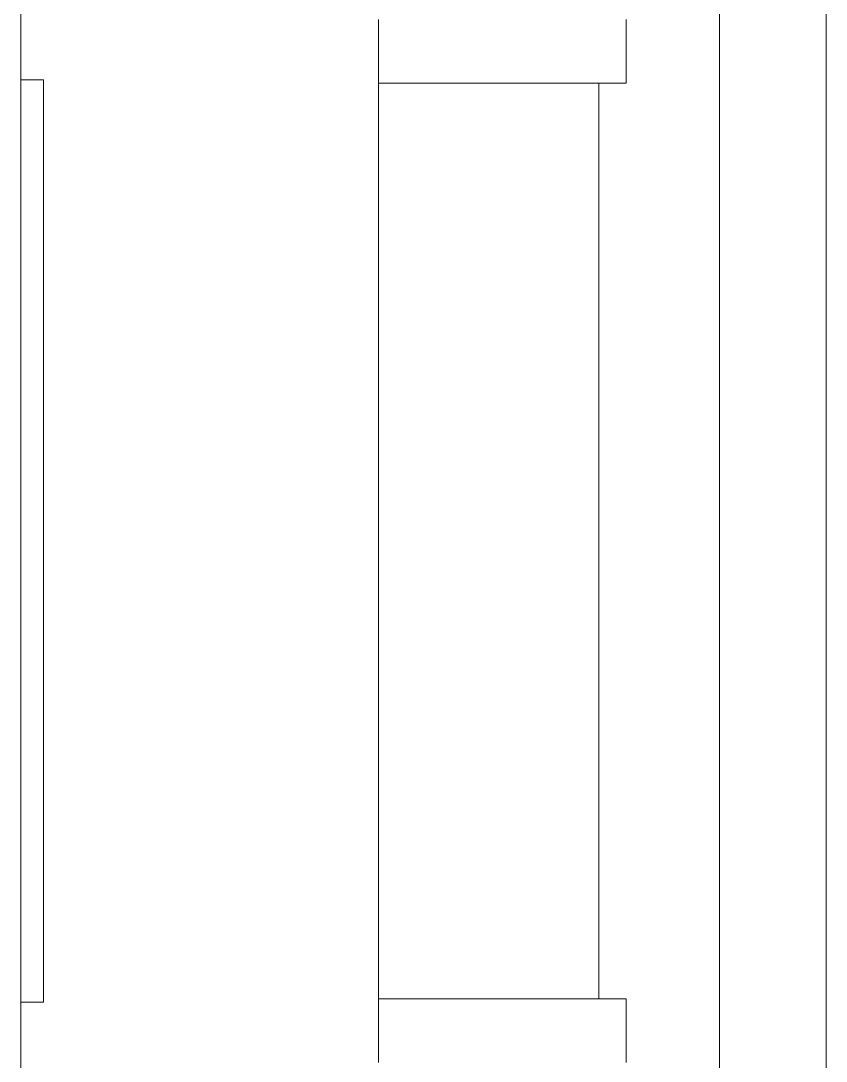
# Model space of a CAD drawing. Header units: millimetres. Extents: x -280308 to 6402717, y -14 to 2073074.
# Drawn here: x -38368.1 to -38208.4, y 491089.4 to 491295.8 of the extents above; entities that cross this region are included whole.
import ezdxf

# ---------------------------------------------------------------- set-up
doc = ezdxf.new("R2010")
doc.units = ezdxf.units.MM
doc.layers.get('0').update_dxf_attribs({"lineweight": 0})
doc.layers.add('A-FURN-EQPM', color=177, linetype='Continuous', lineweight=0)
doc.layers.add('SectionCutEdges', color=7, linetype='Continuous', lineweight=35, true_color=0xa5aeb1)

# ---------------------------------------------------------------- blocks, each defined once
blk = doc.blocks.new('A$Cc6df37c2')
at = {"color": 0, "linetype": 'ByBlock', "lineweight": -2}
for p, q in [((138.53, 147.15), (138.53, -147.15)), ((159.69, 147.15), (159.69, -147.15)), ((70.94, 103.46), (70.94, 102.93)), ((120.03, 102.93), (120.03, 103.46)), ((70.94, 102.93), (70.94, 99.86)), ((120.03, 99.86), (120.03, 102.93)), ((70.94, 99.86), (70.94, 97.17)), ((120.03, 97.17), (120.03, 99.86)), ((70.94, 97.17), (70.94, 94.91)), ((120.03, 94.91), (120.03, 97.17)), ((70.94, 94.91), (70.94, 93.12)), ((70.94, 93.12), (70.94, 91.83)), ((120.03, 93.12), (120.03, 94.91)), ((120.03, 91.83), (120.03, 93.12)), ((0, 91.5), (4.5, 91.5)), ((4.5, -91.5), (4.5, 91.5)), ((70.94, 91.83), (70.94, 91.07)), ((70.94, 91.07), (70.94, 90.85)), ((114.61, 90.85), (70.94, 90.85)), ((70.94, 90.85), (70.94, -90.85)), ((114.61, 90.85), (114.61, -90.85)), ((120.03, 90.85), (114.61, 90.85)), ((120.03, 91.83), (120.03, 91.07)), ((120.03, 90.85), (120.03, 91.07)), ((0, -91.5), (4.5, -91.5)), ((70.94, -90.85), (114.61, -90.85)), ((70.94, -90.85), (70.94, -91.07)), ((70.94, -91.07), (70.94, -91.83)), ((70.94, -91.83), (70.94, -93.12)), ((114.61, -90.85), (120.03, -90.85)), ((120.03, -90.85), (120.03, -91.07)), ((120.03, -91.07), (120.03, -91.83)), ((120.03, -91.83), (120.03, -93.12)), ((70.94, -93.12), (70.94, -94.91)), ((70.94, -94.91), (70.94, -97.17)), ((120.03, -94.91), (120.03, -93.12)), ((120.03, -94.91), (120.03, -97.17)), ((70.94, -97.17), (70.94, -99.86)), ((120.03, -97.17), (120.03, -99.86)), ((70.94, -99.86), (70.94, -102.93)), ((120.03, -99.86), (120.03, -102.93)), ((70.94, -102.93), (70.94, -103.46)), ((120.03, -102.93), (120.03, -103.46))]:
    blk.add_line(p, q, dxfattribs=at)
at = {"layer": 'SectionCutEdges', "color": 0, "linetype": 'ByBlock', "lineweight": -2}
for p, q in [((0, 91.5), (0, 127.5)), ((0, -91.5), (0, 91.5)), ((0, -91.5), (0, -127.5))]:
    blk.add_line(p, q, dxfattribs=at)
blk = doc.blocks.new('A$C834590f0')
at = {"layer": 'A-FURN-EQPM', "color": 32, "ltscale": 0.25, "true_color": 0xdd6108}
blk.add_blockref('A$Cc6df37c2', (-62675.99, -8538.81), dxfattribs=at)
blk = doc.blocks.new('A$C286adef0')
at = {"ltscale": 0.25}
blk.add_blockref('A$C834590f0', (70322.8, -713.83), dxfattribs=at)
blk = doc.blocks.new('3')
at = {"ltscale": 0.25}
blk.add_blockref('A$C286adef0', (-46014.9, 500445.22), dxfattribs=at)

msp = doc.modelspace()

# ---------------------------------------------------------------- block references
msp.add_blockref('3', (0, 0))

doc.saveas('drawing.dxf')
